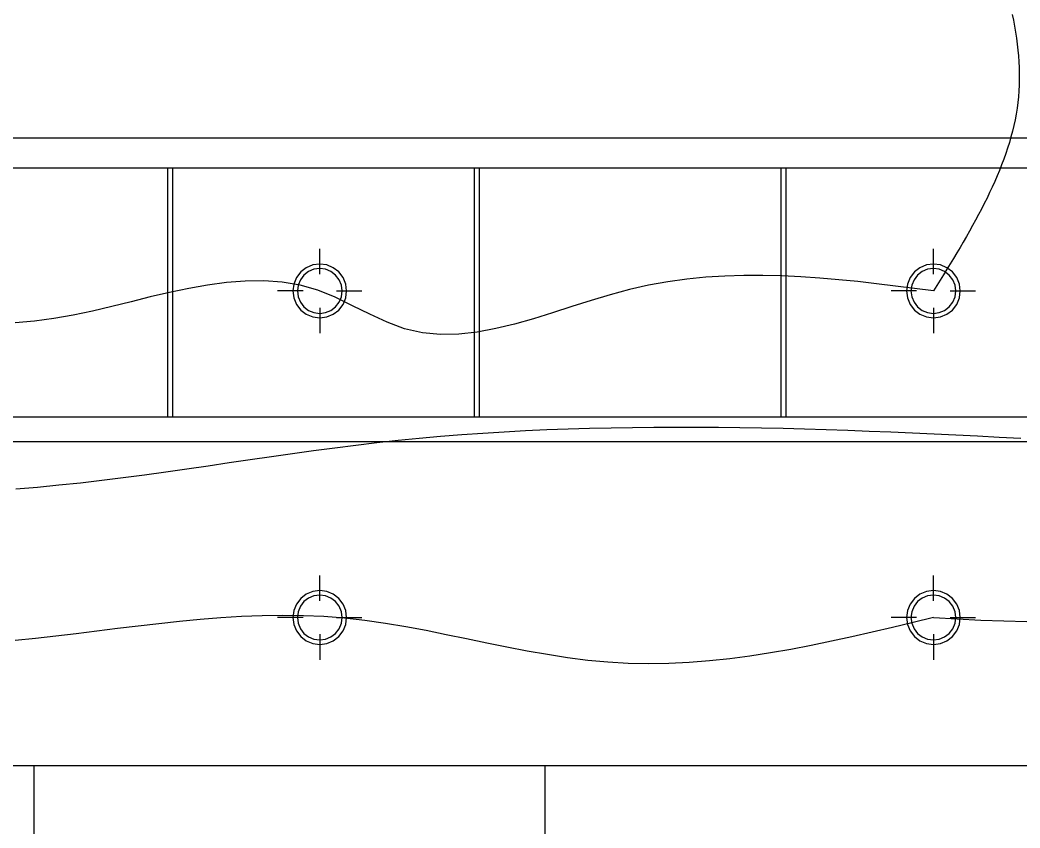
# Model space of a CAD drawing. Header units: centimetres. Extents: x 1966 to 8787, y 7398 to 12383.
# Drawn here: x 4117 to 4317.8, y 9215.8 to 9378 of the extents above; entities that cross this region are included whole.
import ezdxf

# ---------------------------------------------------------------- set-up
doc = ezdxf.new("R2010")
doc.units = ezdxf.units.CM

msp = doc.modelspace()

# ---------------------------------------------------------------- linework, layer by layer
for p, q in [((4316.24, 9379.14), (4316.48, 9377.94)), ((4316.48, 9377.94), (4316.7, 9376.75)), ((4316.7, 9376.75), (4316.9, 9375.55)), ((4316.9, 9375.55), (4317.08, 9374.36)), ((4317.08, 9374.36), (4317.23, 9373.17)), ((4317.23, 9373.17), (4317.37, 9371.98)), ((4317.37, 9371.98), (4317.48, 9370.8)), ((4317.48, 9370.8), (4317.56, 9369.62)), ((4317.56, 9369.62), (4317.62, 9368.44)), ((4317.62, 9368.44), (4317.65, 9367.26)), ((4317.65, 9367.26), (4317.65, 9366.09)), ((4317.63, 9364.92), (4317.57, 9363.75)), ((4317.65, 9366.09), (4317.63, 9364.92)), ((4317.48, 9362.59), (4317.35, 9361.43)), ((4317.57, 9363.75), (4317.48, 9362.59)), ((4317.2, 9360.28), (4317.01, 9359.13)), ((4317.35, 9361.43), (4317.2, 9360.28)), ((4317.01, 9359.13), (4316.8, 9357.98)), ((4316.55, 9356.84), (4316.28, 9355.7)), ((4316.8, 9357.98), (4316.55, 9356.84)), ((4330.97, 9354.29), (4024.97, 9354.29)), ((4315.98, 9354.56), (4315.66, 9353.43)), ((4316.28, 9355.7), (4315.98, 9354.56)), ((4315.31, 9352.3), (4314.93, 9351.17)), ((4315.66, 9353.43), (4315.31, 9352.3)), ((4314.93, 9351.17), (4314.53, 9350.05)), ((4146.67, 9348.29), (4086.07, 9348.29)), ((4146.67, 9298.29), (4146.67, 9348.29)), ((4147.67, 9348.29), (4146.67, 9348.29)), ((4147.67, 9298.29), (4147.67, 9348.29)), ((4208.27, 9348.29), (4147.67, 9348.29)), ((4208.27, 9298.29), (4208.27, 9348.29)), ((4209.27, 9348.29), (4208.27, 9348.29)), ((4209.27, 9298.29), (4209.27, 9348.29)), ((4269.87, 9348.29), (4209.27, 9348.29)), ((4269.87, 9298.29), (4269.87, 9348.29)), ((4270.87, 9348.29), (4269.87, 9348.29)), ((4270.87, 9298.29), (4270.87, 9348.29)), ((4330.97, 9348.29), (4270.87, 9348.29)), ((4314.11, 9348.92), (4313.67, 9347.81)), ((4314.53, 9350.05), (4314.11, 9348.92)), ((4313.21, 9346.69), (4312.72, 9345.57)), ((4313.67, 9347.81), (4313.21, 9346.69)), ((4312.22, 9344.46), (4311.7, 9343.35)), ((4312.72, 9345.57), (4312.22, 9344.46)), ((4311.17, 9342.24), (4310.62, 9341.14)), ((4311.7, 9343.35), (4311.17, 9342.24)), ((4310.62, 9341.14), (4310.05, 9340.03)), ((4309.47, 9338.93), (4308.88, 9337.83)), ((4310.05, 9340.03), (4309.47, 9338.93)), ((4308.27, 9336.73), (4307.66, 9335.63)), ((4308.88, 9337.83), (4308.27, 9336.73)), ((4307.03, 9334.53), (4306.39, 9333.43)), ((4307.66, 9335.63), (4307.03, 9334.53)), ((4305.75, 9332.34), (4305.1, 9331.24)), ((4306.39, 9333.43), (4305.75, 9332.34)), ((4177.2, 9329), (4177.2, 9332.07)), ((4300.4, 9329), (4300.4, 9332.07)), ((4304.44, 9330.15), (4303.78, 9329.06)), ((4305.1, 9331.24), (4304.44, 9330.15)), ((4174.5, 9328.28), (4173.39, 9327.42)), ((4175.81, 9328.82), (4174.5, 9328.28)), ((4177.2, 9329), (4175.81, 9328.82)), ((4178.6, 9328.82), (4177.2, 9329)), ((4177.2, 9328.1), (4177.2, 9329)), ((4179.9, 9328.28), (4178.6, 9328.82)), ((4181.02, 9327.42), (4179.9, 9328.28)), ((4297.7, 9328.28), (4296.59, 9327.42)), ((4299.01, 9328.82), (4297.7, 9328.28)), ((4300.4, 9329), (4299.01, 9328.82)), ((4301.8, 9328.82), (4300.4, 9329)), ((4300.4, 9328.1), (4300.4, 9329)), ((4303.1, 9328.28), (4301.8, 9328.82)), ((4304.22, 9327.42), (4303.1, 9328.28)), ((4303.78, 9329.06), (4303.11, 9327.97)), ((4172.53, 9326.3), (4171.99, 9325)), ((4173.39, 9327.42), (4172.53, 9326.3)), ((4174.02, 9326.78), (4173.31, 9325.85)), ((4174.95, 9327.5), (4174.02, 9326.78)), ((4176.04, 9327.95), (4174.95, 9327.5)), ((4177.2, 9328.1), (4176.04, 9327.95)), ((4177.2, 9326.97), (4177.2, 9328.1)), ((4178.37, 9327.95), (4177.2, 9328.1)), ((4179.45, 9327.5), (4178.37, 9327.95)), ((4180.39, 9326.78), (4179.45, 9327.5)), ((4181.1, 9325.85), (4180.39, 9326.78)), ((4181.88, 9326.3), (4181.02, 9327.42)), ((4182.42, 9325), (4181.88, 9326.3)), ((4254.72, 9326.35), (4250.89, 9325.97)), ((4258.55, 9326.6), (4254.72, 9326.35)), ((4262.37, 9326.72), (4258.55, 9326.6)), ((4266.18, 9326.73), (4262.37, 9326.72)), ((4269.99, 9326.64), (4266.18, 9326.73)), ((4273.8, 9326.46), (4269.99, 9326.64)), ((4277.61, 9326.2), (4273.8, 9326.46)), ((4281.41, 9325.87), (4277.61, 9326.2)), ((4295.73, 9326.3), (4295.19, 9325)), ((4296.59, 9327.42), (4295.73, 9326.3)), ((4297.22, 9326.78), (4296.51, 9325.85)), ((4298.15, 9327.5), (4297.22, 9326.78)), ((4299.24, 9327.95), (4298.15, 9327.5)), ((4300.4, 9328.1), (4299.24, 9327.95)), ((4301.57, 9327.95), (4300.4, 9328.1)), ((4300.4, 9326.97), (4300.4, 9328.1)), ((4302.65, 9327.5), (4301.57, 9327.95)), ((4302.43, 9326.87), (4301.76, 9325.78)), ((4303.11, 9327.97), (4302.43, 9326.87)), ((4303.59, 9326.78), (4302.65, 9327.5)), ((4304.3, 9325.85), (4303.59, 9326.78)), ((4305.08, 9326.3), (4304.22, 9327.42)), ((4305.62, 9325), (4305.08, 9326.3)), ((4150.88, 9324.12), (4147.04, 9323.3)), ((4154.69, 9324.8), (4150.88, 9324.12)), ((4158.48, 9325.31), (4154.69, 9324.8)), ((4162.23, 9325.6), (4158.48, 9325.31)), ((4165.95, 9325.64), (4162.23, 9325.6)), ((4169.62, 9325.36), (4165.95, 9325.64)), ((4173.24, 9324.75), (4169.62, 9325.36)), ((4171.99, 9325), (4171.8, 9323.6)), ((4172.86, 9324.76), (4172.7, 9323.6)), ((4173.31, 9325.85), (4172.86, 9324.76)), ((4176.81, 9323.74), (4173.24, 9324.75)), ((4181.55, 9324.76), (4181.1, 9325.85)), ((4181.7, 9323.6), (4181.55, 9324.76)), ((4182.6, 9323.6), (4182.42, 9325)), ((4243.21, 9324.74), (4239.37, 9323.89)), ((4247.06, 9325.43), (4243.21, 9324.74)), ((4250.89, 9325.97), (4247.06, 9325.43)), ((4285.21, 9325.48), (4281.41, 9325.87)), ((4289.01, 9325.05), (4285.21, 9325.48)), ((4292.81, 9324.59), (4289.01, 9325.05)), ((4296.61, 9324.1), (4292.81, 9324.59)), ((4295.19, 9325), (4295, 9323.6)), ((4296.06, 9324.76), (4295.9, 9323.6)), ((4296.51, 9325.85), (4296.06, 9324.76)), ((4300.4, 9323.6), (4296.61, 9324.1)), ((4301.08, 9324.69), (4300.4, 9323.6)), ((4301.76, 9325.78), (4301.08, 9324.69)), ((4304.75, 9324.76), (4304.3, 9325.85)), ((4304.9, 9323.6), (4304.75, 9324.76)), ((4305.8, 9323.6), (4305.62, 9325)), ((4143.18, 9322.4), (4139.31, 9321.45)), ((4147.04, 9323.3), (4143.18, 9322.4)), ((4171.8, 9323.6), (4168.74, 9323.6)), ((4171.8, 9323.6), (4171.99, 9322.2)), ((4172.7, 9323.6), (4171.8, 9323.6)), ((4171.99, 9322.2), (4172.53, 9320.9)), ((4173.84, 9323.6), (4172.7, 9323.6)), ((4172.7, 9323.6), (4172.86, 9322.44)), ((4172.86, 9322.44), (4173.31, 9321.35)), ((4180.32, 9322.33), (4176.81, 9323.74)), ((4183.8, 9320.65), (4180.32, 9322.33)), ((4180.57, 9323.6), (4181.7, 9323.6)), ((4181.1, 9321.35), (4181.55, 9322.44)), ((4181.55, 9322.44), (4181.7, 9323.6)), ((4181.7, 9323.6), (4182.6, 9323.6)), ((4181.88, 9320.9), (4182.42, 9322.2)), ((4182.42, 9322.2), (4182.6, 9323.6)), ((4182.6, 9323.6), (4185.67, 9323.6)), ((4235.51, 9322.85), (4231.66, 9321.69)), ((4239.37, 9323.89), (4235.51, 9322.85)), ((4295, 9323.6), (4291.94, 9323.6)), ((4295, 9323.6), (4295.19, 9322.2)), ((4295.9, 9323.6), (4295, 9323.6)), ((4295.19, 9322.2), (4295.73, 9320.9)), ((4295.9, 9323.6), (4296.06, 9322.44)), ((4297.04, 9323.6), (4295.9, 9323.6)), ((4296.06, 9322.44), (4296.51, 9321.35)), ((4303.77, 9323.6), (4304.9, 9323.6)), ((4304.3, 9321.35), (4304.75, 9322.44)), ((4304.75, 9322.44), (4304.9, 9323.6)), ((4304.9, 9323.6), (4305.8, 9323.6)), ((4305.08, 9320.9), (4305.62, 9322.2)), ((4305.62, 9322.2), (4305.8, 9323.6)), ((4305.8, 9323.6), (4308.87, 9323.6)), ((4135.42, 9320.49), (4131.54, 9319.58)), ((4139.31, 9321.45), (4135.42, 9320.49)), ((4172.53, 9320.9), (4173.39, 9319.78)), ((4173.31, 9321.35), (4174.02, 9320.42)), ((4174.02, 9320.42), (4174.95, 9319.7)), ((4177.2, 9320.23), (4177.2, 9319.1)), ((4179.45, 9319.7), (4180.39, 9320.42)), ((4180.39, 9320.42), (4181.1, 9321.35)), ((4181.02, 9319.78), (4181.88, 9320.9)), ((4187.26, 9318.92), (4183.8, 9320.65)), ((4227.81, 9320.47), (4223.96, 9319.23)), ((4231.66, 9321.69), (4227.81, 9320.47)), ((4295.73, 9320.9), (4296.59, 9319.78)), ((4296.51, 9321.35), (4297.22, 9320.42)), ((4297.22, 9320.42), (4298.15, 9319.7)), ((4300.4, 9320.23), (4300.4, 9319.1)), ((4302.65, 9319.7), (4303.59, 9320.42)), ((4303.59, 9320.42), (4304.3, 9321.35)), ((4304.22, 9319.78), (4305.08, 9320.9)), ((4127.66, 9318.75), (4123.78, 9318.05)), ((4131.54, 9319.58), (4127.66, 9318.75)), ((4173.39, 9319.78), (4174.5, 9318.92)), ((4174.5, 9318.92), (4175.81, 9318.38)), ((4174.95, 9319.7), (4176.04, 9319.25)), ((4175.81, 9318.38), (4177.2, 9318.2)), ((4176.04, 9319.25), (4177.2, 9319.1)), ((4177.2, 9319.1), (4178.37, 9319.25)), ((4177.2, 9319.1), (4177.2, 9318.2)), ((4177.2, 9318.2), (4178.6, 9318.38)), ((4177.2, 9318.2), (4177.2, 9315.13)), ((4178.37, 9319.25), (4179.45, 9319.7)), ((4178.6, 9318.38), (4179.9, 9318.92)), ((4179.9, 9318.92), (4181.02, 9319.78)), ((4190.73, 9317.31), (4187.26, 9318.92)), ((4223.96, 9319.23), (4220.14, 9318.04)), ((4296.59, 9319.78), (4297.7, 9318.92)), ((4297.7, 9318.92), (4299.01, 9318.38)), ((4298.15, 9319.7), (4299.24, 9319.25)), ((4299.01, 9318.38), (4300.4, 9318.2)), ((4299.24, 9319.25), (4300.4, 9319.1)), ((4300.4, 9319.1), (4301.57, 9319.25)), ((4300.4, 9319.1), (4300.4, 9318.2)), ((4300.4, 9318.2), (4301.8, 9318.38)), ((4300.4, 9318.2), (4300.4, 9315.13)), ((4301.57, 9319.25), (4302.65, 9319.7)), ((4301.8, 9318.38), (4303.1, 9318.92)), ((4303.1, 9318.92), (4304.22, 9319.78)), ((4119.91, 9317.51), (4116.06, 9317.19)), ((4123.78, 9318.05), (4119.91, 9317.51)), ((4194.24, 9316.03), (4190.73, 9317.31)), ((4216.33, 9316.96), (4212.55, 9316.05)), ((4220.14, 9318.04), (4216.33, 9316.96)), ((4197.81, 9315.23), (4194.24, 9316.03)), ((4201.43, 9314.89), (4197.81, 9315.23)), ((4205.09, 9314.95), (4201.43, 9314.89)), ((4208.8, 9315.36), (4205.09, 9314.95)), ((4212.55, 9316.05), (4208.8, 9315.36)), ((4146.67, 9298.29), (4086.07, 9298.29)), ((4147.67, 9298.29), (4146.67, 9298.29)), ((4208.27, 9298.29), (4147.67, 9298.29)), ((4209.27, 9298.29), (4208.27, 9298.29)), ((4269.87, 9298.29), (4209.27, 9298.29)), ((4270.87, 9298.29), (4269.87, 9298.29)), ((4330.97, 9298.29), (4270.87, 9298.29)), ((4231.39, 9295.99), (4227.1, 9295.86)), ((4235.69, 9296.09), (4231.39, 9295.99)), ((4239.99, 9296.16), (4235.69, 9296.09)), ((4244.3, 9296.2), (4239.99, 9296.16)), ((4248.61, 9296.22), (4244.3, 9296.2)), ((4252.92, 9296.21), (4248.61, 9296.22)), ((4257.24, 9296.18), (4252.92, 9296.21)), ((4261.56, 9296.13), (4257.24, 9296.18)), ((4265.88, 9296.05), (4261.56, 9296.13)), ((4270.21, 9295.96), (4265.88, 9296.05)), ((4197.18, 9293.99), (4192.92, 9293.57)), ((4201.43, 9294.37), (4197.18, 9293.99)), ((4205.7, 9294.71), (4201.43, 9294.37)), ((4209.97, 9295.01), (4205.7, 9294.71)), ((4214.24, 9295.28), (4209.97, 9295.01)), ((4218.52, 9295.5), (4214.24, 9295.28)), ((4222.81, 9295.7), (4218.52, 9295.5)), ((4227.1, 9295.86), (4222.81, 9295.7)), ((4274.54, 9295.84), (4270.21, 9295.96)), ((4278.87, 9295.71), (4274.54, 9295.84)), ((4283.2, 9295.56), (4278.87, 9295.71)), ((4287.54, 9295.4), (4283.2, 9295.56)), ((4291.87, 9295.23), (4287.54, 9295.4)), ((4296.21, 9295.04), (4291.87, 9295.23)), ((4300.55, 9294.85), (4296.21, 9295.04)), ((4304.9, 9294.64), (4300.55, 9294.85)), ((4309.24, 9294.43), (4304.9, 9294.64)), ((4313.58, 9294.21), (4309.24, 9294.43)), ((4317.93, 9293.98), (4313.58, 9294.21)), ((4326.31, 9293.29), (4019.97, 9293.29)), ((4180.2, 9292.07), (4175.96, 9291.51)), ((4184.44, 9292.61), (4180.2, 9292.07)), ((4188.68, 9293.11), (4184.44, 9292.61)), ((4192.92, 9293.57), (4188.68, 9293.11)), ((4167.5, 9290.31), (4163.26, 9289.69)), ((4171.73, 9290.92), (4167.5, 9290.31)), ((4175.96, 9291.51), (4171.73, 9290.92)), ((4154.78, 9288.45), (4150.54, 9287.83)), ((4159.03, 9289.07), (4154.78, 9288.45)), ((4163.26, 9289.69), (4159.03, 9289.07)), ((4137.74, 9286.08), (4133.46, 9285.54)), ((4142.02, 9286.64), (4137.74, 9286.08)), ((4146.28, 9287.23), (4142.02, 9286.64)), ((4150.54, 9287.83), (4146.28, 9287.23)), ((4120.51, 9284.18), (4116.16, 9283.83)), ((4124.84, 9284.59), (4120.51, 9284.18)), ((4129.16, 9285.05), (4124.84, 9284.59)), ((4133.46, 9285.54), (4129.16, 9285.05)), ((4177.2, 9263.45), (4177.2, 9266.51)), ((4300.4, 9263.45), (4300.4, 9266.51)), ((4173.39, 9261.87), (4172.53, 9260.75)), ((4174.5, 9262.72), (4173.39, 9261.87)), ((4174.95, 9261.94), (4174.02, 9261.23)), ((4175.81, 9263.26), (4174.5, 9262.72)), ((4176.04, 9262.39), (4174.95, 9261.94)), ((4177.2, 9263.45), (4175.81, 9263.26)), ((4177.2, 9262.55), (4176.04, 9262.39)), ((4178.6, 9263.26), (4177.2, 9263.45)), ((4177.2, 9262.55), (4177.2, 9263.45)), ((4178.37, 9262.39), (4177.2, 9262.55)), ((4177.2, 9261.42), (4177.2, 9262.55)), ((4179.45, 9261.94), (4178.37, 9262.39)), ((4179.9, 9262.72), (4178.6, 9263.26)), ((4180.39, 9261.23), (4179.45, 9261.94)), ((4181.02, 9261.87), (4179.9, 9262.72)), ((4181.88, 9260.75), (4181.02, 9261.87)), ((4296.59, 9261.87), (4295.73, 9260.75)), ((4297.7, 9262.72), (4296.59, 9261.87)), ((4298.15, 9261.94), (4297.22, 9261.23)), ((4299.01, 9263.26), (4297.7, 9262.72)), ((4299.24, 9262.39), (4298.15, 9261.94)), ((4300.4, 9263.45), (4299.01, 9263.26)), ((4300.4, 9262.55), (4299.24, 9262.39)), ((4301.8, 9263.26), (4300.4, 9263.45)), ((4300.4, 9262.55), (4300.4, 9263.45)), ((4300.4, 9261.42), (4300.4, 9262.55)), ((4301.57, 9262.39), (4300.4, 9262.55)), ((4302.65, 9261.94), (4301.57, 9262.39)), ((4303.1, 9262.72), (4301.8, 9263.26)), ((4303.59, 9261.23), (4302.65, 9261.94)), ((4304.22, 9261.87), (4303.1, 9262.72)), ((4305.08, 9260.75), (4304.22, 9261.87)), ((4172.53, 9260.75), (4171.99, 9259.45)), ((4173.31, 9260.3), (4172.86, 9259.21)), ((4174.02, 9261.23), (4173.31, 9260.3)), ((4181.1, 9260.3), (4180.39, 9261.23)), ((4181.55, 9259.21), (4181.1, 9260.3)), ((4182.42, 9259.45), (4181.88, 9260.75)), ((4295.73, 9260.75), (4295.19, 9259.45)), ((4296.51, 9260.3), (4296.06, 9259.21)), ((4297.22, 9261.23), (4296.51, 9260.3)), ((4304.3, 9260.3), (4303.59, 9261.23)), ((4304.75, 9259.21), (4304.3, 9260.3)), ((4305.62, 9259.45), (4305.08, 9260.75)), ((4157.33, 9257.97), (4153.18, 9257.64)), ((4161.49, 9258.23), (4157.33, 9257.97)), ((4165.64, 9258.4), (4161.49, 9258.23)), ((4169.78, 9258.46), (4165.64, 9258.4)), ((4171.8, 9258.05), (4168.74, 9258.05)), ((4173.92, 9258.41), (4169.78, 9258.46)), ((4171.99, 9259.45), (4171.8, 9258.05)), ((4171.8, 9258.05), (4171.99, 9256.65)), ((4172.7, 9258.05), (4171.8, 9258.05)), ((4172.86, 9259.21), (4172.7, 9258.05)), ((4172.7, 9258.05), (4172.86, 9256.88)), ((4173.84, 9258.05), (4172.7, 9258.05)), ((4178.05, 9258.23), (4173.92, 9258.41)), ((4182.17, 9257.9), (4178.05, 9258.23)), ((4180.57, 9258.05), (4181.7, 9258.05)), ((4181.7, 9258.05), (4181.55, 9259.21)), ((4181.55, 9256.88), (4181.7, 9258.05)), ((4181.7, 9258.05), (4182.6, 9258.05)), ((4186.28, 9257.44), (4182.17, 9257.9)), ((4182.6, 9258.05), (4182.42, 9259.45)), ((4182.42, 9256.65), (4182.6, 9258.05)), ((4182.6, 9258.05), (4185.67, 9258.05)), ((4295, 9258.05), (4291.94, 9258.05)), ((4295.19, 9259.45), (4295, 9258.05)), ((4295, 9258.05), (4295.19, 9256.65)), ((4295.9, 9258.05), (4295, 9258.05)), ((4296.06, 9259.21), (4295.9, 9258.05)), ((4297.04, 9258.05), (4295.9, 9258.05)), ((4295.9, 9258.05), (4296.06, 9256.88)), ((4300.4, 9258.05), (4296.31, 9257.05)), ((4300.4, 9258.05), (4309.91, 9257.52)), ((4303.77, 9258.05), (4304.9, 9258.05)), ((4304.9, 9258.05), (4304.75, 9259.21)), ((4304.75, 9256.88), (4304.9, 9258.05)), ((4304.9, 9258.05), (4305.8, 9258.05)), ((4305.8, 9258.05), (4305.62, 9259.45)), ((4305.62, 9256.65), (4305.8, 9258.05)), ((4305.8, 9258.05), (4308.87, 9258.05)), ((4140.72, 9256.32), (4136.58, 9255.81)), ((4144.87, 9256.8), (4140.72, 9256.32)), ((4149.02, 9257.24), (4144.87, 9256.8)), ((4153.18, 9257.64), (4149.02, 9257.24)), ((4171.99, 9256.65), (4172.53, 9255.35)), ((4172.86, 9256.88), (4173.31, 9255.8)), ((4181.1, 9255.8), (4181.55, 9256.88)), ((4181.88, 9255.35), (4182.42, 9256.65)), ((4190.37, 9256.85), (4186.28, 9257.44)), ((4194.46, 9256.17), (4190.37, 9256.85)), ((4198.54, 9255.41), (4194.46, 9256.17)), ((4292.21, 9256.06), (4288.12, 9255.1)), ((4296.31, 9257.05), (4292.21, 9256.06)), ((4295.19, 9256.65), (4295.73, 9255.35)), ((4296.06, 9256.88), (4296.51, 9255.8)), ((4304.3, 9255.8), (4304.75, 9256.88)), ((4305.08, 9255.35), (4305.62, 9256.65)), ((4309.91, 9257.52), (4319.16, 9257.26)), ((4120.11, 9253.85), (4116.04, 9253.44)), ((4124.21, 9254.31), (4120.11, 9253.85)), ((4128.32, 9254.79), (4124.21, 9254.31)), ((4132.44, 9255.3), (4128.32, 9254.79)), ((4136.58, 9255.81), (4132.44, 9255.3)), ((4172.53, 9255.35), (4173.39, 9254.23)), ((4173.31, 9255.8), (4174.02, 9254.87)), ((4173.39, 9254.23), (4174.5, 9253.37)), ((4174.02, 9254.87), (4174.95, 9254.15)), ((4174.95, 9254.15), (4176.04, 9253.7)), ((4177.2, 9254.68), (4177.2, 9253.55)), ((4178.37, 9253.7), (4179.45, 9254.15)), ((4179.45, 9254.15), (4180.39, 9254.87)), ((4179.9, 9253.37), (4181.02, 9254.23)), ((4180.39, 9254.87), (4181.1, 9255.8)), ((4181.02, 9254.23), (4181.88, 9255.35)), ((4202.61, 9254.6), (4198.54, 9255.41)), ((4206.67, 9253.76), (4202.61, 9254.6)), ((4284.03, 9254.16), (4279.93, 9253.27)), ((4288.12, 9255.1), (4284.03, 9254.16)), ((4295.73, 9255.35), (4296.59, 9254.23)), ((4296.51, 9255.8), (4297.22, 9254.87)), ((4296.59, 9254.23), (4297.7, 9253.37)), ((4297.22, 9254.87), (4298.15, 9254.15)), ((4298.15, 9254.15), (4299.24, 9253.7)), ((4300.4, 9254.68), (4300.4, 9253.55)), ((4301.57, 9253.7), (4302.65, 9254.15)), ((4302.65, 9254.15), (4303.59, 9254.87)), ((4303.1, 9253.37), (4304.22, 9254.23)), ((4303.59, 9254.87), (4304.3, 9255.8)), ((4304.22, 9254.23), (4305.08, 9255.35)), ((4174.5, 9253.37), (4175.81, 9252.83)), ((4175.81, 9252.83), (4177.2, 9252.65)), ((4176.04, 9253.7), (4177.2, 9253.55)), ((4177.2, 9253.55), (4178.37, 9253.7)), ((4177.2, 9253.55), (4177.2, 9252.65)), ((4177.2, 9252.65), (4178.6, 9252.83)), ((4177.2, 9252.65), (4177.2, 9249.58)), ((4178.6, 9252.83), (4179.9, 9253.37)), ((4210.73, 9252.92), (4206.67, 9253.76)), ((4214.79, 9252.1), (4210.73, 9252.92)), ((4218.84, 9251.32), (4214.79, 9252.1)), ((4275.84, 9252.43), (4271.75, 9251.65)), ((4279.93, 9253.27), (4275.84, 9252.43)), ((4297.7, 9253.37), (4299.01, 9252.83)), ((4299.01, 9252.83), (4300.4, 9252.65)), ((4299.24, 9253.7), (4300.4, 9253.55)), ((4300.4, 9253.55), (4301.57, 9253.7)), ((4300.4, 9253.55), (4300.4, 9252.65)), ((4300.4, 9252.65), (4301.8, 9252.83)), ((4300.4, 9252.65), (4300.4, 9249.58)), ((4301.8, 9252.83), (4303.1, 9253.37)), ((4222.9, 9250.6), (4218.84, 9251.32)), ((4226.95, 9249.97), (4222.9, 9250.6)), ((4231.01, 9249.45), (4226.95, 9249.97)), ((4263.58, 9250.31), (4259.5, 9249.77)), ((4267.67, 9250.94), (4263.58, 9250.31)), ((4271.75, 9251.65), (4267.67, 9250.94)), ((4235.07, 9249.07), (4231.01, 9249.45)), ((4239.13, 9248.83), (4235.07, 9249.07)), ((4243.2, 9248.76), (4239.13, 9248.83)), ((4247.27, 9248.82), (4243.2, 9248.76)), ((4251.34, 9249.02), (4247.27, 9248.82)), ((4255.42, 9249.34), (4251.34, 9249.02)), ((4259.5, 9249.77), (4255.42, 9249.34)), ((4119.82, 9228.29), (3944.97, 9228.29)), ((4119.82, 9228.29), (4119.82, 9204.29)), ((4222.42, 9228.29), (4119.82, 9228.29)), ((4222.42, 9228.29), (4222.42, 9204.29)), ((4390.97, 9228.29), (4222.42, 9228.29))]:
    msp.add_line(p, q)

doc.saveas('drawing.dxf')
